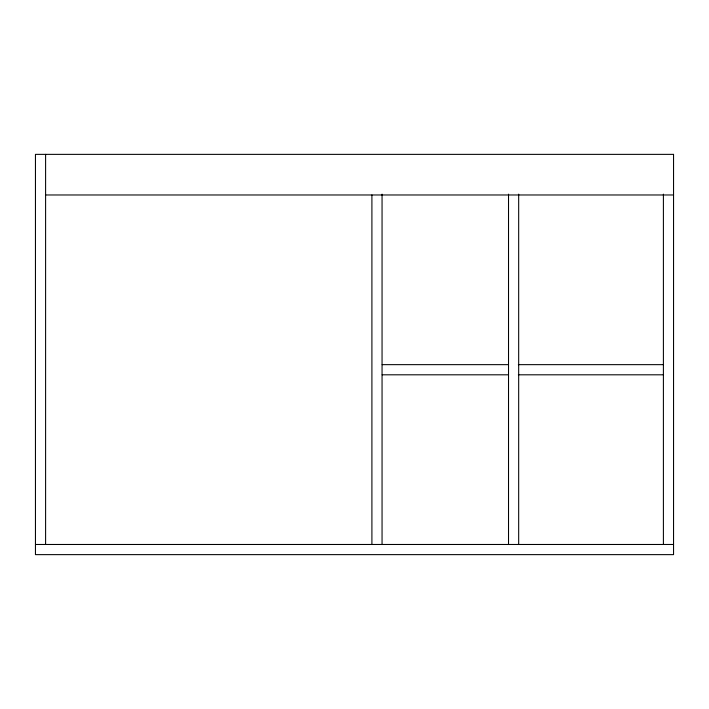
<?xml version="1.0" encoding="UTF-8"?>
<svg xmlns="http://www.w3.org/2000/svg" width="709" height="709" viewBox="0 0 709 709"><rect width="100%" height="100%" fill="white"/><g stroke="black" fill="none" stroke-linecap="round" stroke-linejoin="round"><path stroke-width="1.06" d="M45.598 194.975L673.55 194.975M382.178 364.648L508.397 364.648M518.359 364.648L663.402 364.648M382.178 374.804L508.397 374.804M518.359 374.804L663.402 374.804M35.45 544.477L673.55 544.477M663.402 194.151L663.402 544.477M518.678 194.151L518.678 544.477M508.521 194.151L508.521 544.477M382.054 194.151L382.054 544.477M371.906 194.975L371.906 544.477M45.598 154.367L45.598 544.477M673.55 154.367L35.45 154.367L35.45 554.633L673.55 554.633L673.55 154.367"/></g></svg>
